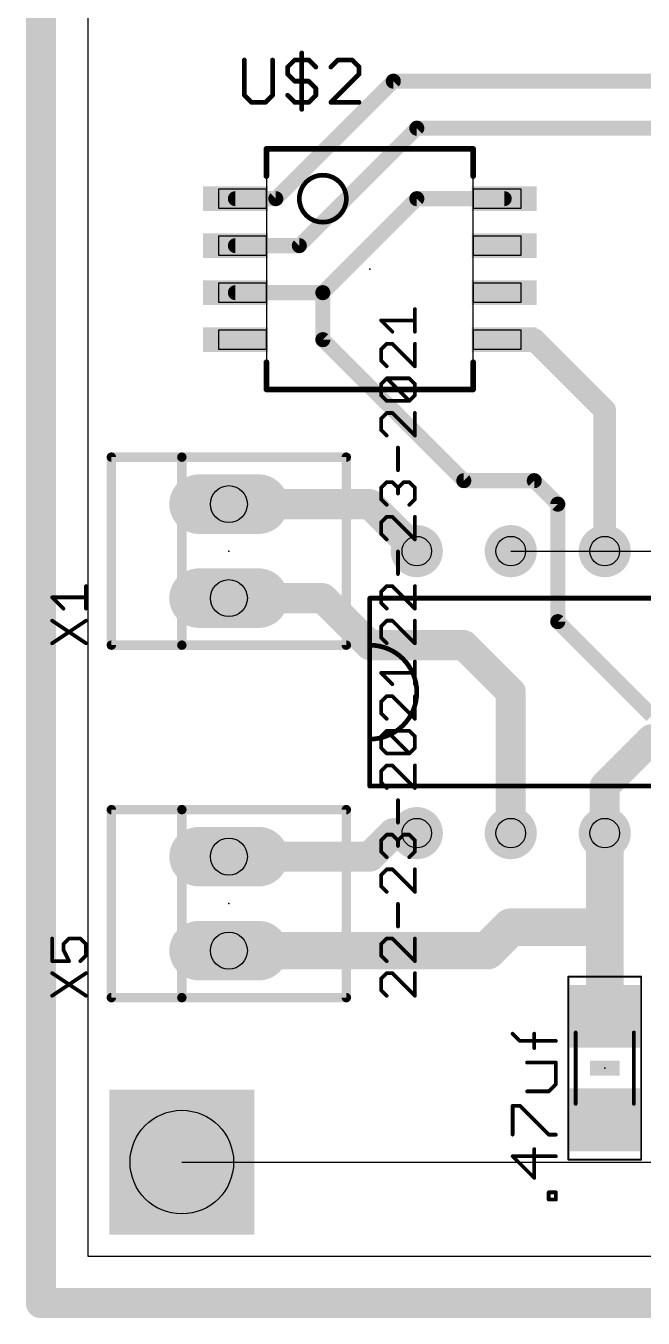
# Model space of a CAD drawing. Extents: x -0.07 to 1.67, y -0.07 to 2.57.
# Drawn here: x -0.066 to 0.591, y -0.066 to 1.309 of the extents above; entities that cross this region are included whole.
import ezdxf

# ---------------------------------------------------------------- set-up
doc = ezdxf.new("R2010")
doc.units = 0
for name, color, linetype in [('1', 22, 'CONTINUOUS'), ('17', 82, 'CONTINUOUS'), ('18', 82, 'CONTINUOUS'), ('19', 53, 'CONTINUOUS'), ('20', 7, 'CONTINUOUS'), ('21', 253, 'CONTINUOUS'), ('23', 7, 'CONTINUOUS'), ('25', 253, 'CONTINUOUS'), ('27', 253, 'CONTINUOUS'), ('29', 253, 'CONTINUOUS'), ('30', 253, 'CONTINUOUS'), ('31', 253, 'CONTINUOUS'), ('35', 253, 'CONTINUOUS'), ('39', 22, 'CONTINUOUS'), ('44', 253, 'CONTINUOUS'), ('51', 253, 'CONTINUOUS')]:
    doc.layers.add(name, color=color, linetype=linetype)

# ---------------------------------------------------------------- blocks, each defined once
blk = doc.blocks.new('RECT')
blk.add_solid([(-0.5, -0.5), (0.5, -0.5), (-0.5, 0.5), (0.5, 0.5)])
blk = doc.blocks.new('ROUNDP')
at = {"const_width": 0.5}
blk.add_lwpolyline([(0, -0.25, 1), (0, 0.25, 1), (0, -0.25)], format="xyb", dxfattribs=at)
blk = doc.blocks.new('LONGP100')
at = {"const_width": 1}
blk.add_lwpolyline([(-0.5, 0), (0.5, 0)], dxfattribs=at)
at = {"const_width": 0.5}
for points in [[(-0.5, 0.25, 1), (-0.5, -0.25)], [(0.5, -0.25, 1), (0.5, 0.25)]]:
    blk.add_lwpolyline(points, format="xyb", dxfattribs=at)
blk = doc.blocks.new('SQUAREV')
blk.add_solid([(-0.5, -0.5), (0.5, -0.5), (-0.5, 0.5), (0.5, 0.5)])

msp = doc.modelspace()

# ---------------------------------------------------------------- linework, layer by layer
at = {"layer": '1'}
for points, const_width in [([(-0.05, -0.05), (-0.05, 2.55)], 0.032), ([(0.325, 1.25), (0.2, 1.125)], 0.016), ([(1.125, 1.25), (0.325, 1.25)], 0.016), ([(0.225, 1.075), (0.35, 1.2)], 0.016), ([(0.35, 1.2), (0.611, 1.2)], 0.016), ([(0.2, 1.125), (0.157, 1.125)], 0.016), ([(0.25, 1.025), (0.35, 1.125)], 0.016), ([(0.35, 1.125), (0.443, 1.125)], 0.016), ([(0.157, 1.075), (0.225, 1.075)], 0.016), ([(0.157, 1.025), (0.25, 1.025)], 0.016), ([(0.25, 0.975), (0.25, 1.025)], 0.016), ([(0.4, 0.825), (0.25, 0.975)], 0.016), ([(0.443, 0.975), (0.475, 0.975)], 0.024), ([(0.475, 0.975), (0.55, 0.9)], 0.024), ([(0.55, 0.9), (0.55, 0.75)], 0.024), ([(0.475, 0.825), (0.4, 0.825)], 0.016), ([(0.5, 0.8), (0.475, 0.825)], 0.016), ([(0.15, 0.8), (0.3, 0.8)], 0.032), ([(0.3, 0.8), (0.35, 0.75)], 0.032), ([(0.5, 0.675), (0.5, 0.8)], 0.016), ([(0.25, 0.7), (0.15, 0.7)], 0.032), ([(0.3, 0.65), (0.25, 0.7)], 0.032), ([(0.6, 0.575), (0.5, 0.675)], 0.016), ([(0.4, 0.65), (0.3, 0.65)], 0.032), ([(0.45, 0.6), (0.4, 0.65)], 0.032), ([(0.45, 0.45), (0.45, 0.6)], 0.032), ([(0.55, 0.5), (0.6, 0.55)], 0.032), ([(0.6, 0.55), (0.85, 0.55)], 0.032), ([(0.55, 0.45), (0.55, 0.5)], 0.032), ([(0.55, 0.255118), (0.55, 0.45)], 0.04), ([(0.3, 0.425), (0.325, 0.45)], 0.032), ([(0.15, 0.425), (0.3, 0.425)], 0.032), ([(0.425, 0.325), (0.45, 0.35)], 0.04), ([(0.45, 0.35), (0.544882, 0.35)], 0.04), ([(0.55, 0.344882), (0.544882, 0.35)], 0.04), ([(0.55, 0.255118), (0.55, 0.344882)], 0.04), ([(0.15, 0.325), (0.425, 0.325)], 0.04), ([(1.65, -0.05), (-0.05, -0.05)], 0.032)]:
    msp.add_lwpolyline(points, dxfattribs=dict(at, const_width=const_width))
for points, const_width in [([(0.325, 1.254, 1), (0.325, 1.246)], 0.008), ([(0.327828, 1.247172, 1), (0.322172, 1.252828)], 0.008), ([(0.35, 1.204, 1), (0.35, 1.196)], 0.008), ([(0.352828, 1.197172, 1), (0.347172, 1.202828)], 0.008), ([(0.157, 1.129, 1), (0.157, 1.121)], 0.008), ([(0.197172, 1.127828, 1), (0.202828, 1.122172)], 0.008), ([(0.2, 1.121, 1), (0.2, 1.129)], 0.008), ([(0.35, 1.129, 1), (0.35, 1.121)], 0.008), ([(0.352828, 1.122172, 1), (0.347172, 1.127828)], 0.008), ([(0.443, 1.121, 1), (0.443, 1.129)], 0.008), ([(0.157, 1.079, 1), (0.157, 1.071)], 0.008), ([(0.222172, 1.077828, 1), (0.227828, 1.072172)], 0.008), ([(0.225, 1.071, 1), (0.225, 1.079)], 0.008), ([(0.157, 1.029, 1), (0.157, 1.021)], 0.008), ([(0.254, 1.025, 1), (0.246, 1.025)], 0.008), ([(0.247172, 1.027828, 1), (0.252828, 1.022172)], 0.008), ([(0.25, 1.021, 1), (0.25, 1.029)], 0.008), ([(0.246, 0.975, 1), (0.254, 0.975)], 0.008), ([(0.252828, 0.977828, 1), (0.247172, 0.972172)], 0.008), ([(0.443, 0.981, 1), (0.443, 0.969)], 0.012), ([(0.479243, 0.979243, 1), (0.470757, 0.970757)], 0.012), ([(0.475, 0.969, 1), (0.475, 0.981)], 0.012), ([(0.556, 0.9, 1), (0.544, 0.9)], 0.012), ([(0.545757, 0.895757, 1), (0.554243, 0.904243)], 0.012), ([(0.4, 0.829, 1), (0.4, 0.821)], 0.008), ([(0.397172, 0.822172, 1), (0.402828, 0.827828)], 0.008), ([(0.477828, 0.827828, 1), (0.472172, 0.822172)], 0.008), ([(0.475, 0.821, 1), (0.475, 0.829)], 0.008), ([(0.15, 0.808, 1), (0.15, 0.792)], 0.016), ([(0.305657, 0.805657, 1), (0.294343, 0.794343)], 0.016), ([(0.3, 0.792, 1), (0.3, 0.808)], 0.016), ([(0.504, 0.8, 1), (0.496, 0.8)], 0.008), ([(0.497172, 0.797172, 1), (0.502828, 0.802828)], 0.008), ([(0.344343, 0.744343, 1), (0.355657, 0.755657)], 0.016), ([(0.544, 0.75, 1), (0.556, 0.75)], 0.012), ([(0.15, 0.708, 1), (0.15, 0.692)], 0.016), ([(0.255657, 0.705657, 1), (0.244343, 0.694343)], 0.016), ([(0.25, 0.692, 1), (0.25, 0.708)], 0.016), ([(0.496, 0.675, 1), (0.504, 0.675)], 0.008), ([(0.502828, 0.677828, 1), (0.497172, 0.672172)], 0.008), ([(0.3, 0.658, 1), (0.3, 0.642)], 0.016), ([(0.294343, 0.644343, 1), (0.305657, 0.655657)], 0.016), ([(0.405657, 0.655657, 1), (0.394343, 0.644343)], 0.016), ([(0.4, 0.642, 1), (0.4, 0.658)], 0.016), ([(0.458, 0.6, 1), (0.442, 0.6)], 0.016), ([(0.444343, 0.594343, 1), (0.455657, 0.605657)], 0.016), ([(0.6, 0.558, 1), (0.6, 0.542)], 0.016), ([(0.605657, 0.544343, 1), (0.594343, 0.555657)], 0.016), ([(0.558, 0.5, 1), (0.542, 0.5)], 0.016), ([(0.544343, 0.505657, 1), (0.555657, 0.494343)], 0.016), ([(0.56, 0.45, 1), (0.54, 0.45)], 0.02), ([(0.330657, 0.444343, 1), (0.319343, 0.455657)], 0.016), ([(0.442, 0.45, 1), (0.458, 0.45)], 0.016), ([(0.542, 0.45, 1), (0.558, 0.45)], 0.016), ([(0.15, 0.433, 1), (0.15, 0.417)], 0.016), ([(0.3, 0.417, 1), (0.3, 0.433)], 0.016), ([(0.294343, 0.430657, 1), (0.305657, 0.419343)], 0.016), ([(0.45, 0.36, 1), (0.45, 0.34)], 0.02), ([(0.457071, 0.342929, 1), (0.442929, 0.357071)], 0.02), ([(0.551953, 0.357071, 1), (0.537811, 0.342929)], 0.02), ([(0.56, 0.344882, 1), (0.54, 0.344882)], 0.02), ([(0.542929, 0.337811, 1), (0.557071, 0.351953)], 0.02), ([(0.544882, 0.34, 1), (0.544882, 0.36)], 0.02), ([(0.15, 0.335, 1), (0.15, 0.315)], 0.02), ([(0.425, 0.315, 1), (0.425, 0.335)], 0.02), ([(0.417929, 0.332071, 1), (0.432071, 0.317929)], 0.02), ([(0.54, 0.255118, 1), (0.56, 0.255118)], 0.02), ([(0.54, 0.255118, 1), (0.56, 0.255118)], 0.02), ([(-0.05, -0.042, 1), (-0.05, -0.058)], 0.016), ([(-0.058, -0.05, 1), (-0.042, -0.05)], 0.016)]:
    msp.add_lwpolyline(points, format="xyb", dxfattribs=dict(at, const_width=const_width))
at = {"layer": '19'}
for p, q in [((0.45, 0.75), (0.65, 0.75)), ((0.1, 0.1), (1.5, 0.1))]:
    msp.add_line(p, q, dxfattribs=at)
at = {"layer": '20'}
for p, q in [((0, 2.5), (0, 0)), ((0, 0), (1.6, 0))]:
    msp.add_line(p, q, dxfattribs=at)
at = {"layer": '21'}
for points, const_width in [([(0.288, 1.178), (0.19, 1.178)], 0.006), ([(0.19, 1.178), (0.19, 1.149)], 0.006), ([(0.312, 1.178), (0.288, 1.178)], 0.006), ([(0.41, 1.178), (0.312, 1.178)], 0.006), ([(0.41, 1.149), (0.41, 1.178)], 0.006), ([(0.19, 0.951), (0.19, 0.922)], 0.006), ([(0.41, 0.922), (0.41, 0.951)], 0.006), ([(0.19, 0.922), (0.41, 0.922)], 0.006), ([(0.025, 0.65), (0.025, 0.85)], 0.01), ([(0.025, 0.85), (0.1, 0.85)], 0.01), ([(0.1, 0.85), (0.275, 0.85)], 0.01), ([(0.1, 0.65), (0.1, 0.85)], 0.01), ([(0.275, 0.85), (0.275, 0.65)], 0.01), ([(1.3, 0.7), (0.3, 0.7)], 0.005), ([(0.3, 0.7), (0.3, 0.65)], 0.005), ([(0.1, 0.65), (0.025, 0.65)], 0.01), ([(0.275, 0.65), (0.1, 0.65)], 0.01), ([(0.3, 0.65), (0.3, 0.55)], 0.005), ([(0.3, 0.55), (0.3, 0.5)], 0.005), ([(0.3, 0.5), (1.3, 0.5)], 0.005), ([(0.025, 0.275), (0.025, 0.475)], 0.01), ([(0.025, 0.475), (0.1, 0.475)], 0.01), ([(0.1, 0.475), (0.275, 0.475)], 0.01), ([(0.1, 0.275), (0.1, 0.475)], 0.01), ([(0.275, 0.475), (0.275, 0.275)], 0.01), ([(0.1, 0.275), (0.025, 0.275)], 0.01), ([(0.275, 0.275), (0.1, 0.275)], 0.01)]:
    msp.add_lwpolyline(points, dxfattribs=dict(at, const_width=const_width))
for points, const_width in [([(0.19, 1.1795, 1), (0.19, 1.1765)], 0.003), ([(0.1915, 1.178, 1), (0.1885, 1.178)], 0.003), ([(0.288, 1.1795, 1), (0.288, 1.1765)], 0.003), ([(0.288, 1.1765, 1), (0.288, 1.1795)], 0.003), ([(0.312, 1.1795, 1), (0.312, 1.1765)], 0.003), ([(0.312, 1.1765, 1), (0.312, 1.1795)], 0.003), ([(0.4115, 1.178, 1), (0.4085, 1.178)], 0.003), ([(0.41, 1.1765, 1), (0.41, 1.1795)], 0.003), ([(0.1885, 1.149, 1), (0.1915, 1.149)], 0.003), ([(0.25, 1.1, 1), (0.25, 1.15, 1), (0.25, 1.1)], 0.005), ([(0.4085, 1.149, 1), (0.4115, 1.149)], 0.003), ([(0.1915, 0.951, 1), (0.1885, 0.951)], 0.003), ([(0.4115, 0.951, 1), (0.4085, 0.951)], 0.003), ([(0.19, 0.9235, 1), (0.19, 0.9205)], 0.003), ([(0.1885, 0.922, 1), (0.1915, 0.922)], 0.003), ([(0.4085, 0.922, 1), (0.4115, 0.922)], 0.003), ([(0.41, 0.9205, 1), (0.41, 0.9235)], 0.003), ([(0.0275, 0.85, 1), (0.0225, 0.85)], 0.005), ([(0.025, 0.8525, 1), (0.025, 0.8475)], 0.005), ([(0.1, 0.8525, 1), (0.1, 0.8475)], 0.005), ([(0.1025, 0.85, 1), (0.0975, 0.85)], 0.005), ([(0.1, 0.8475, 1), (0.1, 0.8525)], 0.005), ([(0.2775, 0.85, 1), (0.2725, 0.85)], 0.005), ([(0.275, 0.8475, 1), (0.275, 0.8525)], 0.005), ([(0.3, 0.70125, 1), (0.3, 0.69875)], 0.0025), ([(0.30125, 0.7, 1), (0.29875, 0.7)], 0.0025), ([(0.025, 0.6525, 1), (0.025, 0.6475)], 0.005), ([(0.0225, 0.65, 1), (0.0275, 0.65)], 0.005), ([(0.1, 0.6525, 1), (0.1, 0.6475)], 0.005), ([(0.0975, 0.65, 1), (0.1025, 0.65)], 0.005), ([(0.1, 0.6475, 1), (0.1, 0.6525)], 0.005), ([(0.2725, 0.65, 1), (0.2775, 0.65)], 0.005), ([(0.275, 0.6475, 1), (0.275, 0.6525)], 0.005), ([(0.30125, 0.65, 1), (0.29875, 0.65)], 0.0025), ([(0.3, 0.55, 1), (0.3, 0.65)], 0.005), ([(0.3, 0.65125, 1), (0.3, 0.64875)], 0.0025), ([(0.29875, 0.65, 1), (0.30125, 0.65)], 0.0025), ([(0.30125, 0.55, 1), (0.29875, 0.55)], 0.0025), ([(0.3, 0.55125, 1), (0.3, 0.54875)], 0.0025), ([(0.29875, 0.55, 1), (0.30125, 0.55)], 0.0025), ([(0.3, 0.50125, 1), (0.3, 0.49875)], 0.0025), ([(0.29875, 0.5, 1), (0.30125, 0.5)], 0.0025), ([(0.0275, 0.475, 1), (0.0225, 0.475)], 0.005), ([(0.025, 0.4775, 1), (0.025, 0.4725)], 0.005), ([(0.1, 0.4775, 1), (0.1, 0.4725)], 0.005), ([(0.1025, 0.475, 1), (0.0975, 0.475)], 0.005), ([(0.1, 0.4725, 1), (0.1, 0.4775)], 0.005), ([(0.2775, 0.475, 1), (0.2725, 0.475)], 0.005), ([(0.275, 0.4725, 1), (0.275, 0.4775)], 0.005), ([(0.025, 0.2775, 1), (0.025, 0.2725)], 0.005), ([(0.0225, 0.275, 1), (0.0275, 0.275)], 0.005), ([(0.1, 0.2775, 1), (0.1, 0.2725)], 0.005), ([(0.0975, 0.275, 1), (0.1025, 0.275)], 0.005), ([(0.1, 0.2725, 1), (0.1, 0.2775)], 0.005), ([(0.2725, 0.275, 1), (0.2775, 0.275)], 0.005), ([(0.275, 0.2725, 1), (0.275, 0.2775)], 0.005)]:
    msp.add_lwpolyline(points, format="xyb", dxfattribs=dict(at, const_width=const_width))
at = {"layer": '23'}
for p in [(0.3, 1.05), (0.15, 0.75), (0.15, 0.375), (0.55, 0.2)]:
    msp.add_point(p, dxfattribs=at)
at = {"layer": '25'}
for points, const_width in [([(0.227552, 1.280045), (0.227552, 1.219994)], 0.005), ([(0.1665, 1.272538), (0.1665, 1.235006)], 0.005), ([(0.196526, 1.235006), (0.196526, 1.272538)], 0.005), ([(0.212539, 1.265032), (0.220046, 1.272538)], 0.005), ([(0.212539, 1.257526), (0.212539, 1.265032)], 0.005), ([(0.220046, 1.272538), (0.235058, 1.272538)], 0.005), ([(0.235058, 1.272538), (0.242565, 1.265032)], 0.005), ([(0.266085, 1.272538), (0.258578, 1.265032)], 0.005), ([(0.281098, 1.272538), (0.266085, 1.272538)], 0.005), ([(0.288604, 1.265032), (0.281098, 1.272538)], 0.005), ([(0.288604, 1.257526), (0.288604, 1.265032)], 0.005), ([(0.220046, 1.250019), (0.212539, 1.257526)], 0.005), ([(0.235058, 1.250019), (0.220046, 1.250019)], 0.005), ([(0.242565, 1.242513), (0.235058, 1.250019)], 0.005), ([(0.258578, 1.2275), (0.288604, 1.257526)], 0.005), ([(0.1665, 1.235006), (0.174006, 1.2275)], 0.005), ([(0.189019, 1.2275), (0.196526, 1.235006)], 0.005), ([(0.212539, 1.235006), (0.220046, 1.2275)], 0.005), ([(0.235058, 1.2275), (0.242565, 1.235006)], 0.005), ([(0.242565, 1.235006), (0.242565, 1.242513)], 0.005), ([(0.174006, 1.2275), (0.189019, 1.2275)], 0.005), ([(0.220046, 1.2275), (0.235058, 1.2275)], 0.005), ([(0.288604, 1.2275), (0.258578, 1.2275)], 0.005), ([(-0.02602, 0.688831), (-0.038031, 0.700842)], 0.004), ([(-0.038031, 0.700842), (-0.002, 0.700842)], 0.004), ([(-0.002, 0.688831), (-0.002, 0.712852)], 0.004), ([(-0.038031, 0.652), (-0.002, 0.67602)], 0.004), ([(-0.038031, 0.67602), (-0.002, 0.652)], 0.004), ([(-0.038031, 0.337852), (-0.038031, 0.313831)], 0.004), ([(-0.02602, 0.331847), (-0.020015, 0.337852)], 0.004), ([(-0.02602, 0.325842), (-0.02602, 0.331847)], 0.004), ([(-0.020015, 0.337852), (-0.008005, 0.337852)], 0.004), ([(-0.008005, 0.337852), (-0.002, 0.331847)], 0.004), ([(-0.002, 0.331847), (-0.002, 0.319836)], 0.004), ([(-0.020015, 0.313831), (-0.02602, 0.325842)], 0.004), ([(-0.002, 0.319836), (-0.008005, 0.313831)], 0.004), ([(-0.038031, 0.313831), (-0.020015, 0.313831)], 0.004), ([(-0.038031, 0.277), (-0.002, 0.30102)], 0.004), ([(-0.038031, 0.30102), (-0.002, 0.277)], 0.004)]:
    msp.add_lwpolyline(points, dxfattribs=dict(at, const_width=const_width))
for points, const_width in [([(0.228802, 1.280045, 1), (0.226302, 1.280045)], 0.0025), ([(0.16775, 1.272538, 1), (0.16525, 1.272538)], 0.0025), ([(0.197776, 1.272538, 1), (0.195276, 1.272538)], 0.0025), ([(0.213789, 1.265032, 1), (0.211289, 1.265032)], 0.0025), ([(0.211655, 1.265916, 1), (0.213423, 1.264148)], 0.0025), ([(0.220046, 1.273788, 1), (0.220046, 1.271288)], 0.0025), ([(0.22093, 1.271655, 1), (0.219162, 1.273422)], 0.0025), ([(0.235942, 1.273422, 1), (0.234175, 1.271655)], 0.0025), ([(0.235058, 1.271288, 1), (0.235058, 1.273788)], 0.0025), ([(0.241681, 1.264148, 1), (0.243449, 1.265916)], 0.0025), ([(0.257695, 1.265916, 1), (0.259462, 1.264148)], 0.0025), ([(0.266085, 1.273788, 1), (0.266085, 1.271288)], 0.0025), ([(0.266969, 1.271655, 1), (0.265201, 1.273422)], 0.0025), ([(0.281982, 1.273422, 1), (0.280214, 1.271655)], 0.0025), ([(0.281098, 1.271288, 1), (0.281098, 1.273788)], 0.0025), ([(0.289854, 1.265032, 1), (0.287354, 1.265032)], 0.0025), ([(0.28772, 1.264148, 1), (0.289488, 1.265916)], 0.0025), ([(0.213423, 1.258409, 1), (0.211655, 1.256642)], 0.0025), ([(0.211289, 1.257526, 1), (0.213789, 1.257526)], 0.0025), ([(0.220046, 1.251269, 1), (0.220046, 1.248769)], 0.0025), ([(0.219162, 1.249135, 1), (0.22093, 1.250903)], 0.0025), ([(0.235942, 1.250903, 1), (0.234175, 1.249135)], 0.0025), ([(0.235058, 1.248769, 1), (0.235058, 1.251269)], 0.0025), ([(0.287354, 1.257526, 1), (0.289854, 1.257526)], 0.0025), ([(0.289488, 1.256642, 1), (0.28772, 1.258409)], 0.0025), ([(0.167384, 1.23589, 1), (0.165616, 1.234123)], 0.0025), ([(0.197409, 1.234123, 1), (0.195642, 1.23589)], 0.0025), ([(0.213423, 1.23589, 1), (0.211655, 1.234123)], 0.0025), ([(0.243815, 1.242513, 1), (0.241315, 1.242513)], 0.0025), ([(0.241681, 1.241629, 1), (0.243449, 1.243397)], 0.0025), ([(0.243449, 1.234123, 1), (0.241681, 1.23589)], 0.0025), ([(0.16525, 1.235006, 1), (0.16775, 1.235006)], 0.0025), ([(0.174006, 1.22875, 1), (0.174006, 1.22625)], 0.0025), ([(0.173123, 1.226616, 1), (0.17489, 1.228384)], 0.0025), ([(0.188135, 1.228384, 1), (0.189903, 1.226616)], 0.0025), ([(0.189019, 1.22625, 1), (0.189019, 1.22875)], 0.0025), ([(0.195276, 1.235006, 1), (0.197776, 1.235006)], 0.0025), ([(0.220046, 1.22875, 1), (0.220046, 1.22625)], 0.0025), ([(0.219162, 1.226616, 1), (0.22093, 1.228384)], 0.0025), ([(0.234175, 1.228384, 1), (0.235942, 1.226616)], 0.0025), ([(0.235058, 1.22625, 1), (0.235058, 1.22875)], 0.0025), ([(0.241315, 1.235006, 1), (0.243815, 1.235006)], 0.0025), ([(0.258578, 1.22875, 1), (0.258578, 1.22625)], 0.0025), ([(0.257695, 1.228384, 1), (0.259462, 1.226616)], 0.0025), ([(0.288604, 1.22625, 1), (0.288604, 1.22875)], 0.0025), ([(0.226302, 1.219994, 1), (0.228802, 1.219994)], 0.0025), ([(-0.037324, 0.701549, 1), (-0.038738, 0.700135)], 0.002), ([(-0.038031, 0.701842, 1), (-0.038031, 0.699842)], 0.002), ([(-0.001, 0.712852, 1), (-0.003, 0.712852)], 0.002), ([(-0.002, 0.699842, 1), (-0.002, 0.701842)], 0.002), ([(-0.026728, 0.688124, 1), (-0.025313, 0.689539)], 0.002), ([(-0.003, 0.688831, 1), (-0.001, 0.688831)], 0.002), ([(-0.037476, 0.676852, 1), (-0.038585, 0.675188)], 0.002), ([(-0.001445, 0.675188, 1), (-0.002555, 0.676852)], 0.002), ([(-0.038585, 0.652832, 1), (-0.037476, 0.651168)], 0.002), ([(-0.002555, 0.651168, 1), (-0.001445, 0.652832)], 0.002), ([(-0.037031, 0.337852, 1), (-0.039031, 0.337852)], 0.002), ([(-0.026728, 0.332554, 1), (-0.025313, 0.33114)], 0.002), ([(-0.02502, 0.331847, 1), (-0.02702, 0.331847)], 0.002), ([(-0.020015, 0.338852, 1), (-0.020015, 0.336852)], 0.002), ([(-0.019308, 0.337145, 1), (-0.020722, 0.338559)], 0.002), ([(-0.007298, 0.338559, 1), (-0.008712, 0.337145)], 0.002), ([(-0.008005, 0.336852, 1), (-0.008005, 0.338852)], 0.002), ([(-0.001, 0.331847, 1), (-0.003, 0.331847)], 0.002), ([(-0.002707, 0.33114, 1), (-0.001293, 0.332554)], 0.002), ([(-0.025126, 0.326289, 1), (-0.026915, 0.325394)], 0.002), ([(-0.02702, 0.325842, 1), (-0.02502, 0.325842)], 0.002), ([(-0.003, 0.319836, 1), (-0.001, 0.319836)], 0.002), ([(-0.001293, 0.319129, 1), (-0.002707, 0.320544)], 0.002), ([(-0.038031, 0.314831, 1), (-0.038031, 0.312831)], 0.002), ([(-0.039031, 0.313831, 1), (-0.037031, 0.313831)], 0.002), ([(-0.037476, 0.301852, 1), (-0.038585, 0.300188)], 0.002), ([(-0.02091, 0.313384, 1), (-0.019121, 0.314279)], 0.002), ([(-0.020015, 0.312831, 1), (-0.020015, 0.314831)], 0.002), ([(-0.008712, 0.314539, 1), (-0.007298, 0.313124)], 0.002), ([(-0.001445, 0.300188, 1), (-0.002555, 0.301852)], 0.002), ([(-0.038585, 0.277832, 1), (-0.037476, 0.276168)], 0.002), ([(-0.002555, 0.276168, 1), (-0.001445, 0.277832)], 0.002)]:
    msp.add_lwpolyline(points, format="xyb", dxfattribs=dict(at, const_width=const_width))
at = {"layer": '27', "const_width": 0.004}
for points in [[(0.348, 0.983483), (0.348, 1.007503)], [(0.32398, 0.983483), (0.311969, 0.995493)], [(0.311969, 0.995493), (0.348, 0.995493)], [(0.317974, 0.970672), (0.311969, 0.964667)], [(0.311969, 0.964667), (0.311969, 0.952657)], [(0.32398, 0.970672), (0.317974, 0.970672)], [(0.348, 0.946652), (0.32398, 0.970672)], [(0.348, 0.970672), (0.348, 0.946652)], [(0.311969, 0.952657), (0.317974, 0.946652)], [(0.311969, 0.927836), (0.317974, 0.933841)], [(0.317974, 0.933841), (0.341995, 0.933841)], [(0.341995, 0.90982), (0.317974, 0.933841)], [(0.341995, 0.933841), (0.348, 0.927836)], [(0.311969, 0.915825), (0.311969, 0.927836)], [(0.348, 0.927836), (0.348, 0.915825)], [(0.317974, 0.90982), (0.311969, 0.915825)], [(0.341995, 0.90982), (0.317974, 0.90982)], [(0.348, 0.915825), (0.341995, 0.90982)], [(0.317974, 0.897009), (0.311969, 0.891004)], [(0.32398, 0.897009), (0.317974, 0.897009)], [(0.348, 0.872989), (0.32398, 0.897009)], [(0.348, 0.897009), (0.348, 0.872989)], [(0.311969, 0.891004), (0.311969, 0.878994)], [(0.311969, 0.878994), (0.317974, 0.872989)], [(0.329985, 0.836157), (0.329985, 0.860178)], [(0.311969, 0.817341), (0.317974, 0.823346)], [(0.317974, 0.823346), (0.32398, 0.823346)], [(0.32398, 0.823346), (0.329985, 0.817341)], [(0.329985, 0.817341), (0.33599, 0.823346)], [(0.33599, 0.823346), (0.341995, 0.823346)], [(0.341995, 0.823346), (0.348, 0.817341)], [(0.311969, 0.805331), (0.311969, 0.817341)], [(0.329985, 0.817341), (0.329985, 0.811336)], [(0.348, 0.817341), (0.348, 0.805331)], [(0.317974, 0.799326), (0.311969, 0.805331)], [(0.348, 0.805331), (0.341995, 0.799326)], [(0.317974, 0.786515), (0.311969, 0.78051)], [(0.32398, 0.786515), (0.317974, 0.786515)], [(0.348, 0.762494), (0.32398, 0.786515)], [(0.348, 0.786515), (0.348, 0.762494)], [(0.311969, 0.78051), (0.311969, 0.768499)], [(0.311969, 0.768499), (0.317974, 0.762494)], [(0.329985, 0.725663), (0.329985, 0.749683)], [(0.317974, 0.712852), (0.311969, 0.706847)], [(0.311969, 0.706847), (0.311969, 0.694836)], [(0.32398, 0.712852), (0.317974, 0.712852)], [(0.348, 0.688831), (0.32398, 0.712852)], [(0.348, 0.712852), (0.348, 0.688831)], [(0.311969, 0.694836), (0.317974, 0.688831)], [(0.317974, 0.67602), (0.311969, 0.670015)], [(0.32398, 0.67602), (0.317974, 0.67602)], [(0.348, 0.652), (0.32398, 0.67602)], [(0.348, 0.67602), (0.348, 0.652)], [(0.311969, 0.670015), (0.311969, 0.658005)], [(0.311969, 0.658005), (0.317974, 0.652)], [(0.348, 0.608483), (0.348, 0.632503)], [(0.32398, 0.608483), (0.311969, 0.620493)], [(0.311969, 0.620493), (0.348, 0.620493)], [(0.317974, 0.595672), (0.311969, 0.589667)], [(0.311969, 0.589667), (0.311969, 0.577657)], [(0.32398, 0.595672), (0.317974, 0.595672)], [(0.348, 0.571652), (0.32398, 0.595672)], [(0.348, 0.595672), (0.348, 0.571652)], [(0.311969, 0.577657), (0.317974, 0.571652)], [(0.311969, 0.552836), (0.317974, 0.558841)], [(0.311969, 0.540825), (0.311969, 0.552836)], [(0.317974, 0.558841), (0.341995, 0.558841)], [(0.341995, 0.53482), (0.317974, 0.558841)], [(0.341995, 0.558841), (0.348, 0.552836)], [(0.348, 0.552836), (0.348, 0.540825)], [(0.317974, 0.53482), (0.311969, 0.540825)], [(0.341995, 0.53482), (0.317974, 0.53482)], [(0.348, 0.540825), (0.341995, 0.53482)], [(0.317974, 0.522009), (0.311969, 0.516004)], [(0.32398, 0.522009), (0.317974, 0.522009)], [(0.348, 0.497989), (0.32398, 0.522009)], [(0.348, 0.522009), (0.348, 0.497989)], [(0.311969, 0.516004), (0.311969, 0.503994)], [(0.311969, 0.503994), (0.317974, 0.497989)], [(0.329985, 0.461157), (0.329985, 0.485178)], [(0.311969, 0.442341), (0.317974, 0.448346)], [(0.311969, 0.430331), (0.311969, 0.442341)], [(0.317974, 0.448346), (0.32398, 0.448346)], [(0.32398, 0.448346), (0.329985, 0.442341)], [(0.329985, 0.442341), (0.33599, 0.448346)], [(0.329985, 0.442341), (0.329985, 0.436336)], [(0.33599, 0.448346), (0.341995, 0.448346)], [(0.341995, 0.448346), (0.348, 0.442341)], [(0.348, 0.442341), (0.348, 0.430331)], [(0.317974, 0.424326), (0.311969, 0.430331)], [(0.348, 0.430331), (0.341995, 0.424326)], [(0.317974, 0.411515), (0.311969, 0.40551)], [(0.32398, 0.411515), (0.317974, 0.411515)], [(0.348, 0.387494), (0.32398, 0.411515)], [(0.348, 0.411515), (0.348, 0.387494)], [(0.311969, 0.40551), (0.311969, 0.393499)], [(0.311969, 0.393499), (0.317974, 0.387494)], [(0.329985, 0.350663), (0.329985, 0.374683)], [(0.317974, 0.337852), (0.311969, 0.331847)], [(0.311969, 0.331847), (0.311969, 0.319836)], [(0.32398, 0.337852), (0.317974, 0.337852)], [(0.348, 0.313831), (0.32398, 0.337852)], [(0.348, 0.337852), (0.348, 0.313831)], [(0.311969, 0.319836), (0.317974, 0.313831)], [(0.317974, 0.30102), (0.311969, 0.295015)], [(0.32398, 0.30102), (0.317974, 0.30102)], [(0.348, 0.277), (0.32398, 0.30102)], [(0.348, 0.30102), (0.348, 0.277)], [(0.311969, 0.295015), (0.311969, 0.283005)], [(0.311969, 0.283005), (0.317974, 0.277)], [(0.459634, 0.22898), (0.451961, 0.236653)], [(0.47498, 0.221307), (0.47498, 0.236653)], [(0.498, 0.22898), (0.459634, 0.22898)], [(0.498, 0.20596), (0.467307, 0.20596)], [(0.498, 0.182941), (0.498, 0.20596)], [(0.490327, 0.175267), (0.498, 0.182941)], [(0.467307, 0.175267), (0.490327, 0.175267)], [(0.451961, 0.129228), (0.451961, 0.159921)], [(0.451961, 0.159921), (0.459634, 0.159921)], [(0.459634, 0.159921), (0.490327, 0.129228)], [(0.490327, 0.129228), (0.498, 0.129228)], [(0.47498, 0.083189), (0.47498, 0.113882)], [(0.498, 0.106209), (0.451961, 0.106209)], [(0.451961, 0.106209), (0.47498, 0.083189)], [(0.490327, 0.060169), (0.490327, 0.067843)], [(0.490327, 0.067843), (0.498, 0.067843)], [(0.498, 0.067843), (0.498, 0.060169)], [(0.498, 0.060169), (0.490327, 0.060169)]]:
    msp.add_lwpolyline(points, dxfattribs=at)
at = {"layer": '27', "const_width": 0.002}
for points in [[(0.349, 1.007503, 1), (0.347, 1.007503)], [(0.312676, 0.9962, 1), (0.311262, 0.994786)], [(0.311969, 0.996493, 1), (0.311969, 0.994493)], [(0.348, 0.994493, 1), (0.348, 0.996493)], [(0.323272, 0.982776, 1), (0.324687, 0.98419)], [(0.347, 0.983483, 1), (0.349, 0.983483)], [(0.312969, 0.964667, 1), (0.310969, 0.964667)], [(0.311262, 0.965374, 1), (0.312676, 0.96396)], [(0.317974, 0.971672, 1), (0.317974, 0.969672)], [(0.318682, 0.969965, 1), (0.317267, 0.971379)], [(0.324687, 0.971379, 1), (0.323272, 0.969965)], [(0.32398, 0.969672, 1), (0.32398, 0.971672)], [(0.349, 0.970672, 1), (0.347, 0.970672)], [(0.312676, 0.953364, 1), (0.311262, 0.95195)], [(0.310969, 0.952657, 1), (0.312969, 0.952657)], [(0.317974, 0.934841, 1), (0.317974, 0.932841)], [(0.318682, 0.934548, 1), (0.317267, 0.933133)], [(0.317267, 0.945944, 1), (0.318682, 0.947359)], [(0.318682, 0.933133, 1), (0.317267, 0.934548)], [(0.342702, 0.934548, 1), (0.341288, 0.933133)], [(0.341995, 0.932841, 1), (0.341995, 0.934841)], [(0.347, 0.946652, 1), (0.349, 0.946652)], [(0.347293, 0.945944, 1), (0.348707, 0.947359)], [(0.312969, 0.927836, 1), (0.310969, 0.927836)], [(0.311262, 0.928543, 1), (0.312676, 0.927128)], [(0.349, 0.927836, 1), (0.347, 0.927836)], [(0.347293, 0.927128, 1), (0.348707, 0.928543)], [(0.312676, 0.916532, 1), (0.311262, 0.915118)], [(0.310969, 0.915825, 1), (0.312969, 0.915825)], [(0.317974, 0.91082, 1), (0.317974, 0.90882)], [(0.317267, 0.909113, 1), (0.318682, 0.910527)], [(0.341288, 0.910527, 1), (0.342702, 0.909113)], [(0.341288, 0.909113, 1), (0.342702, 0.910527)], [(0.341995, 0.90882, 1), (0.341995, 0.91082)], [(0.347, 0.915825, 1), (0.349, 0.915825)], [(0.348707, 0.915118, 1), (0.347293, 0.916532)], [(0.317974, 0.898009, 1), (0.317974, 0.896009)], [(0.318682, 0.896302, 1), (0.317267, 0.897716)], [(0.324687, 0.897716, 1), (0.323272, 0.896302)], [(0.32398, 0.896009, 1), (0.32398, 0.898009)], [(0.349, 0.897009, 1), (0.347, 0.897009)], [(0.312969, 0.891004, 1), (0.310969, 0.891004)], [(0.311262, 0.891711, 1), (0.312676, 0.890297)], [(0.312676, 0.879701, 1), (0.311262, 0.878287)], [(0.310969, 0.878994, 1), (0.312969, 0.878994)], [(0.317267, 0.872282, 1), (0.318682, 0.873696)], [(0.347, 0.872989, 1), (0.349, 0.872989)], [(0.347293, 0.872282, 1), (0.348707, 0.873696)], [(0.330985, 0.860178, 1), (0.328985, 0.860178)], [(0.317974, 0.824346, 1), (0.317974, 0.822346)], [(0.318682, 0.822639, 1), (0.317267, 0.824053)], [(0.324687, 0.824053, 1), (0.323272, 0.822639)], [(0.32398, 0.822346, 1), (0.32398, 0.824346)], [(0.328985, 0.836157, 1), (0.330985, 0.836157)], [(0.33599, 0.824346, 1), (0.33599, 0.822346)], [(0.336697, 0.822639, 1), (0.335283, 0.824053)], [(0.342702, 0.824053, 1), (0.341288, 0.822639)], [(0.341995, 0.822346, 1), (0.341995, 0.824346)], [(0.312969, 0.817341, 1), (0.310969, 0.817341)], [(0.311262, 0.818048, 1), (0.312676, 0.816634)], [(0.330985, 0.817341, 1), (0.328985, 0.817341)], [(0.329278, 0.818048, 1), (0.330692, 0.816634)], [(0.328985, 0.811336, 1), (0.330985, 0.811336)], [(0.329278, 0.816634, 1), (0.330692, 0.818048)], [(0.349, 0.817341, 1), (0.347, 0.817341)], [(0.347293, 0.816634, 1), (0.348707, 0.818048)], [(0.312676, 0.806038, 1), (0.311262, 0.804624)], [(0.310969, 0.805331, 1), (0.312969, 0.805331)], [(0.317267, 0.798619, 1), (0.318682, 0.800033)], [(0.341288, 0.800033, 1), (0.342702, 0.798619)], [(0.347, 0.805331, 1), (0.349, 0.805331)], [(0.348707, 0.804624, 1), (0.347293, 0.806038)], [(0.317974, 0.787515, 1), (0.317974, 0.785515)], [(0.318682, 0.785808, 1), (0.317267, 0.787222)], [(0.324687, 0.787222, 1), (0.323272, 0.785808)], [(0.32398, 0.785515, 1), (0.32398, 0.787515)], [(0.349, 0.786515, 1), (0.347, 0.786515)], [(0.312969, 0.78051, 1), (0.310969, 0.78051)], [(0.311262, 0.781217, 1), (0.312676, 0.779803)], [(0.312676, 0.769206, 1), (0.311262, 0.767792)], [(0.310969, 0.768499, 1), (0.312969, 0.768499)], [(0.317267, 0.761787, 1), (0.318682, 0.763201)], [(0.347, 0.762494, 1), (0.349, 0.762494)], [(0.347293, 0.761787, 1), (0.348707, 0.763201)], [(0.330985, 0.749683, 1), (0.328985, 0.749683)], [(0.328985, 0.725663, 1), (0.330985, 0.725663)], [(0.312969, 0.706847, 1), (0.310969, 0.706847)], [(0.311262, 0.707554, 1), (0.312676, 0.70614)], [(0.317974, 0.713852, 1), (0.317974, 0.711852)], [(0.318682, 0.712145, 1), (0.317267, 0.713559)], [(0.324687, 0.713559, 1), (0.323272, 0.712145)], [(0.32398, 0.711852, 1), (0.32398, 0.713852)], [(0.349, 0.712852, 1), (0.347, 0.712852)], [(0.312676, 0.695544, 1), (0.311262, 0.694129)], [(0.310969, 0.694836, 1), (0.312969, 0.694836)], [(0.317267, 0.688124, 1), (0.318682, 0.689539)], [(0.347, 0.688831, 1), (0.349, 0.688831)], [(0.347293, 0.688124, 1), (0.348707, 0.689539)], [(0.317974, 0.67702, 1), (0.317974, 0.67502)], [(0.318682, 0.675313, 1), (0.317267, 0.676728)], [(0.324687, 0.676728, 1), (0.323272, 0.675313)], [(0.32398, 0.67502, 1), (0.32398, 0.67702)], [(0.349, 0.67602, 1), (0.347, 0.67602)], [(0.312969, 0.670015, 1), (0.310969, 0.670015)], [(0.311262, 0.670722, 1), (0.312676, 0.669308)], [(0.312676, 0.658712, 1), (0.311262, 0.657298)], [(0.310969, 0.658005, 1), (0.312969, 0.658005)], [(0.317267, 0.651293, 1), (0.318682, 0.652707)], [(0.347, 0.652, 1), (0.349, 0.652)], [(0.347293, 0.651293, 1), (0.348707, 0.652707)], [(0.349, 0.632503, 1), (0.347, 0.632503)], [(0.312676, 0.6212, 1), (0.311262, 0.619786)], [(0.311969, 0.621493, 1), (0.311969, 0.619493)], [(0.348, 0.619493, 1), (0.348, 0.621493)], [(0.323272, 0.607776, 1), (0.324687, 0.60919)], [(0.347, 0.608483, 1), (0.349, 0.608483)], [(0.312969, 0.589667, 1), (0.310969, 0.589667)], [(0.311262, 0.590374, 1), (0.312676, 0.58896)], [(0.317974, 0.596672, 1), (0.317974, 0.594672)], [(0.318682, 0.594965, 1), (0.317267, 0.596379)], [(0.324687, 0.596379, 1), (0.323272, 0.594965)], [(0.32398, 0.594672, 1), (0.32398, 0.596672)], [(0.349, 0.595672, 1), (0.347, 0.595672)], [(0.312676, 0.578364, 1), (0.311262, 0.57695)], [(0.310969, 0.577657, 1), (0.312969, 0.577657)], [(0.317267, 0.570944, 1), (0.318682, 0.572359)], [(0.347, 0.571652, 1), (0.349, 0.571652)], [(0.347293, 0.570944, 1), (0.348707, 0.572359)], [(0.312969, 0.552836, 1), (0.310969, 0.552836)], [(0.311262, 0.553543, 1), (0.312676, 0.552128)], [(0.317974, 0.559841, 1), (0.317974, 0.557841)], [(0.318682, 0.559548, 1), (0.317267, 0.558133)], [(0.318682, 0.558133, 1), (0.317267, 0.559548)], [(0.342702, 0.559548, 1), (0.341288, 0.558133)], [(0.341995, 0.557841, 1), (0.341995, 0.559841)], [(0.349, 0.552836, 1), (0.347, 0.552836)], [(0.347293, 0.552128, 1), (0.348707, 0.553543)], [(0.312676, 0.541532, 1), (0.311262, 0.540118)], [(0.310969, 0.540825, 1), (0.312969, 0.540825)], [(0.317974, 0.53582, 1), (0.317974, 0.53382)], [(0.317267, 0.534113, 1), (0.318682, 0.535527)], [(0.341288, 0.535527, 1), (0.342702, 0.534113)], [(0.341288, 0.534113, 1), (0.342702, 0.535527)], [(0.341995, 0.53382, 1), (0.341995, 0.53582)], [(0.347, 0.540825, 1), (0.349, 0.540825)], [(0.348707, 0.540118, 1), (0.347293, 0.541532)], [(0.317974, 0.523009, 1), (0.317974, 0.521009)], [(0.318682, 0.521302, 1), (0.317267, 0.522716)], [(0.324687, 0.522716, 1), (0.323272, 0.521302)], [(0.32398, 0.521009, 1), (0.32398, 0.523009)], [(0.349, 0.522009, 1), (0.347, 0.522009)], [(0.312969, 0.516004, 1), (0.310969, 0.516004)], [(0.311262, 0.516711, 1), (0.312676, 0.515297)], [(0.312676, 0.504701, 1), (0.311262, 0.503287)], [(0.310969, 0.503994, 1), (0.312969, 0.503994)], [(0.317267, 0.497282, 1), (0.318682, 0.498696)], [(0.347, 0.497989, 1), (0.349, 0.497989)], [(0.347293, 0.497282, 1), (0.348707, 0.498696)], [(0.330985, 0.485178, 1), (0.328985, 0.485178)], [(0.328985, 0.461157, 1), (0.330985, 0.461157)], [(0.312969, 0.442341, 1), (0.310969, 0.442341)], [(0.311262, 0.443048, 1), (0.312676, 0.441634)], [(0.317974, 0.449346, 1), (0.317974, 0.447346)], [(0.318682, 0.447639, 1), (0.317267, 0.449053)], [(0.324687, 0.449053, 1), (0.323272, 0.447639)], [(0.32398, 0.447346, 1), (0.32398, 0.449346)], [(0.330985, 0.442341, 1), (0.328985, 0.442341)], [(0.329278, 0.443048, 1), (0.330692, 0.441634)], [(0.329278, 0.441634, 1), (0.330692, 0.443048)], [(0.33599, 0.449346, 1), (0.33599, 0.447346)], [(0.336697, 0.447639, 1), (0.335283, 0.449053)], [(0.342702, 0.449053, 1), (0.341288, 0.447639)], [(0.341995, 0.447346, 1), (0.341995, 0.449346)], [(0.349, 0.442341, 1), (0.347, 0.442341)], [(0.347293, 0.441634, 1), (0.348707, 0.443048)], [(0.312676, 0.431038, 1), (0.311262, 0.429624)], [(0.310969, 0.430331, 1), (0.312969, 0.430331)], [(0.328985, 0.436336, 1), (0.330985, 0.436336)], [(0.347, 0.430331, 1), (0.349, 0.430331)], [(0.348707, 0.429624, 1), (0.347293, 0.431038)], [(0.317974, 0.412515, 1), (0.317974, 0.410515)], [(0.317267, 0.423619, 1), (0.318682, 0.425033)], [(0.318682, 0.410808, 1), (0.317267, 0.412222)], [(0.324687, 0.412222, 1), (0.323272, 0.410808)], [(0.32398, 0.410515, 1), (0.32398, 0.412515)], [(0.341288, 0.425033, 1), (0.342702, 0.423619)], [(0.349, 0.411515, 1), (0.347, 0.411515)], [(0.312969, 0.40551, 1), (0.310969, 0.40551)], [(0.311262, 0.406217, 1), (0.312676, 0.404803)], [(0.312676, 0.394206, 1), (0.311262, 0.392792)], [(0.310969, 0.393499, 1), (0.312969, 0.393499)], [(0.317267, 0.386787, 1), (0.318682, 0.388201)], [(0.347, 0.387494, 1), (0.349, 0.387494)], [(0.347293, 0.386787, 1), (0.348707, 0.388201)], [(0.330985, 0.374683, 1), (0.328985, 0.374683)], [(0.328985, 0.350663, 1), (0.330985, 0.350663)], [(0.312969, 0.331847, 1), (0.310969, 0.331847)], [(0.311262, 0.332554, 1), (0.312676, 0.33114)], [(0.317974, 0.338852, 1), (0.317974, 0.336852)], [(0.318682, 0.337145, 1), (0.317267, 0.338559)], [(0.324687, 0.338559, 1), (0.323272, 0.337145)], [(0.32398, 0.336852, 1), (0.32398, 0.338852)], [(0.349, 0.337852, 1), (0.347, 0.337852)], [(0.312676, 0.320544, 1), (0.311262, 0.319129)], [(0.310969, 0.319836, 1), (0.312969, 0.319836)], [(0.317974, 0.30202, 1), (0.317974, 0.30002)], [(0.317267, 0.313124, 1), (0.318682, 0.314539)], [(0.318682, 0.300313, 1), (0.317267, 0.301728)], [(0.324687, 0.301728, 1), (0.323272, 0.300313)], [(0.32398, 0.30002, 1), (0.32398, 0.30202)], [(0.347, 0.313831, 1), (0.349, 0.313831)], [(0.349, 0.30102, 1), (0.347, 0.30102)], [(0.347293, 0.313124, 1), (0.348707, 0.314539)], [(0.312969, 0.295015, 1), (0.310969, 0.295015)], [(0.311262, 0.295722, 1), (0.312676, 0.294308)], [(0.312676, 0.283712, 1), (0.311262, 0.282298)], [(0.310969, 0.283005, 1), (0.312969, 0.283005)], [(0.317267, 0.276293, 1), (0.318682, 0.277707)], [(0.347, 0.277, 1), (0.349, 0.277)], [(0.347293, 0.276293, 1), (0.348707, 0.277707)], [(0.452668, 0.23736, 1), (0.451254, 0.235946)], [(0.47598, 0.236653, 1), (0.47398, 0.236653)], [(0.459634, 0.22998, 1), (0.459634, 0.22798)], [(0.458927, 0.228273, 1), (0.460341, 0.229687)], [(0.47398, 0.221307, 1), (0.47598, 0.221307)], [(0.498, 0.22798, 1), (0.498, 0.22998)], [(0.467307, 0.20696, 1), (0.467307, 0.20496)], [(0.499, 0.20596, 1), (0.497, 0.20596)], [(0.498, 0.20496, 1), (0.498, 0.20696)], [(0.497, 0.182941, 1), (0.499, 0.182941)], [(0.498707, 0.182233, 1), (0.497293, 0.183648)], [(0.467307, 0.176267, 1), (0.467307, 0.174267)], [(0.48962, 0.175975, 1), (0.491034, 0.17456)], [(0.490327, 0.174267, 1), (0.490327, 0.176267)], [(0.452961, 0.159921, 1), (0.450961, 0.159921)], [(0.451961, 0.160921, 1), (0.451961, 0.158921)], [(0.460341, 0.160628, 1), (0.458927, 0.159214)], [(0.459634, 0.158921, 1), (0.459634, 0.160921)], [(0.450961, 0.129228, 1), (0.452961, 0.129228)], [(0.490327, 0.130228, 1), (0.490327, 0.128228)], [(0.48962, 0.128521, 1), (0.491034, 0.129935)], [(0.498, 0.128228, 1), (0.498, 0.130228)], [(0.47598, 0.113882, 1), (0.47398, 0.113882)], [(0.451961, 0.107209, 1), (0.451961, 0.105209)], [(0.452668, 0.106916, 1), (0.451254, 0.105501)], [(0.498, 0.105209, 1), (0.498, 0.107209)], [(0.47398, 0.083189, 1), (0.47598, 0.083189)], [(0.474273, 0.082482, 1), (0.475688, 0.083896)], [(0.491327, 0.067843, 1), (0.489327, 0.067843)], [(0.490327, 0.068843, 1), (0.490327, 0.066843)], [(0.499, 0.067843, 1), (0.497, 0.067843)], [(0.498, 0.066843, 1), (0.498, 0.068843)], [(0.490327, 0.061169, 1), (0.490327, 0.059169)], [(0.489327, 0.060169, 1), (0.491327, 0.060169)], [(0.497, 0.060169, 1), (0.499, 0.060169)], [(0.498, 0.059169, 1), (0.498, 0.061169)]]:
    msp.add_lwpolyline(points, format="xyb", dxfattribs=at)
at = {"layer": '39', "const_width": 0.002}
for points in [[(0.511299, 0.102638), (0.511299, 0.297362)], [(0.511299, 0.297362), (0.588701, 0.297362)], [(0.588701, 0.297362), (0.588701, 0.102638)], [(0.588701, 0.102638), (0.511299, 0.102638)]]:
    msp.add_lwpolyline(points, dxfattribs=at)
at = {"layer": '39', "const_width": 0.001}
for points in [[(0.511799, 0.297362, 1), (0.510799, 0.297362)], [(0.511299, 0.297862, 1), (0.511299, 0.296862)], [(0.589201, 0.297362, 1), (0.588201, 0.297362)], [(0.588701, 0.296862, 1), (0.588701, 0.297862)], [(0.511299, 0.103138, 1), (0.511299, 0.102138)], [(0.510799, 0.102638, 1), (0.511799, 0.102638)], [(0.588201, 0.102638, 1), (0.589201, 0.102638)], [(0.588701, 0.102138, 1), (0.588701, 0.103138)]]:
    msp.add_lwpolyline(points, format="xyb", dxfattribs=at)
at = {"layer": '44'}
for centre, radius in [((0.15, 0.8), 0.019685), ((0.35, 0.75), 0.015748), ((0.45, 0.75), 0.015748), ((0.55, 0.75), 0.015748), ((0.15, 0.7), 0.019685), ((0.35, 0.45), 0.015748), ((0.45, 0.45), 0.015748), ((0.55, 0.45), 0.015748), ((0.15, 0.425), 0.019685), ((0.15, 0.325), 0.019685), ((0.1, 0.1), 0.055118)]:
    msp.add_circle(centre, radius, dxfattribs=at)
at = {"layer": '51'}
for p, q in [((0.288, 1.178), (0.19, 1.178)), ((0.19, 1.178), (0.19, 0.922)), ((0.312, 1.178), (0.288, 1.178)), ((0.41, 1.178), (0.312, 1.178)), ((0.41, 0.922), (0.41, 1.178)), ((0.19, 1.135), (0.139, 1.135)), ((0.139, 1.135), (0.139, 1.115)), ((0.19, 1.115), (0.19, 1.135)), ((0.41, 1.135), (0.41, 1.115)), ((0.461, 1.135), (0.41, 1.135)), ((0.461, 1.115), (0.461, 1.135)), ((0.139, 1.115), (0.19, 1.115)), ((0.41, 1.115), (0.461, 1.115)), ((0.19, 1.085), (0.139, 1.085)), ((0.139, 1.085), (0.139, 1.065)), ((0.19, 1.065), (0.19, 1.085)), ((0.41, 1.085), (0.41, 1.065)), ((0.461, 1.085), (0.41, 1.085)), ((0.461, 1.065), (0.461, 1.085)), ((0.139, 1.065), (0.19, 1.065)), ((0.41, 1.065), (0.461, 1.065)), ((0.19, 1.035), (0.139, 1.035)), ((0.139, 1.035), (0.139, 1.015)), ((0.19, 1.015), (0.19, 1.035)), ((0.41, 1.035), (0.41, 1.015)), ((0.461, 1.035), (0.41, 1.035)), ((0.461, 1.015), (0.461, 1.035)), ((0.139, 1.015), (0.19, 1.015)), ((0.41, 1.015), (0.461, 1.015)), ((0.19, 0.985), (0.139, 0.985)), ((0.139, 0.985), (0.139, 0.965)), ((0.19, 0.965), (0.19, 0.985)), ((0.41, 0.985), (0.41, 0.965)), ((0.461, 0.985), (0.41, 0.985)), ((0.461, 0.965), (0.461, 0.985)), ((0.139, 0.965), (0.19, 0.965)), ((0.41, 0.965), (0.461, 0.965)), ((0.19, 0.922), (0.41, 0.922))]:
    msp.add_line(p, q, dxfattribs=at)
at = {"layer": '51', "const_width": 0.004}
for points in [[(0.519016, 0.237992), (0.519016, 0.162008)], [(0.580984, 0.237992), (0.580984, 0.162008)]]:
    msp.add_lwpolyline(points, dxfattribs=at)
at = {"layer": '51', "const_width": 0.002}
for points in [[(0.520016, 0.237992, 1), (0.518016, 0.237992)], [(0.581984, 0.237992, 1), (0.579984, 0.237992)], [(0.518016, 0.162008, 1), (0.520016, 0.162008)], [(0.579984, 0.162008, 1), (0.581984, 0.162008)]]:
    msp.add_lwpolyline(points, format="xyb", dxfattribs=at)

# ---------------------------------------------------------------- block references
at = {"layer": '1', "xscale": 0.065, "yscale": 0.022}
for p in [(0.157, 1.125), (0.443, 1.125), (0.157, 1.075), (0.443, 1.075), (0.157, 1.025), (0.443, 1.025), (0.157, 0.975), (0.443, 0.975)]:
    msp.add_blockref('RECT', p, dxfattribs=at)
at = {"layer": '1', "xscale": 0.062992, "yscale": 0.070866, "rotation": 270}
for p in [(0.55, 0.255118), (0.55, 0.144882)]:
    msp.add_blockref('RECT', p, dxfattribs=at)
at = {"layer": '17'}
for name, p, xscale, yscale, rotation in [('LONGP100', (0.15, 0.8), 0.05937, 0.05937, 180), ('LONGP100', (0.15, 0.8), 0.05937, 0.05937, 180), ('ROUNDP', (0.35, 0.75), 0.051496, 0.051496, 90), ('ROUNDP', (0.35, 0.75), 0.051496, 0.051496, 90), ('ROUNDP', (0.45, 0.75), 0.051496, 0.051496, 90), ('ROUNDP', (0.45, 0.75), 0.051496, 0.051496, 90), ('ROUNDP', (0.55, 0.75), 0.051496, 0.051496, 90), ('ROUNDP', (0.55, 0.75), 0.051496, 0.051496, 90), ('LONGP100', (0.15, 0.7), 0.05937, 0.05937, 180), ('LONGP100', (0.15, 0.7), 0.05937, 0.05937, 180), ('ROUNDP', (0.35, 0.45), 0.051496, 0.051496, 90), ('ROUNDP', (0.35, 0.45), 0.051496, 0.051496, 90), ('ROUNDP', (0.45, 0.45), 0.051496, 0.051496, 90), ('ROUNDP', (0.45, 0.45), 0.051496, 0.051496, 90), ('ROUNDP', (0.55, 0.45), 0.051496, 0.051496, 90), ('ROUNDP', (0.55, 0.45), 0.051496, 0.051496, 90), ('LONGP100', (0.15, 0.425), 0.05937, 0.05937, 180), ('LONGP100', (0.15, 0.425), 0.05937, 0.05937, 180), ('LONGP100', (0.15, 0.325), 0.05937, 0.05937, 180), ('LONGP100', (0.15, 0.325), 0.05937, 0.05937, 180)]:
    msp.add_blockref(name, p, dxfattribs=dict(at, xscale=xscale, yscale=yscale, rotation=rotation))
at = {"layer": '18', "xscale": 0.150236, "yscale": 0.150236}
msp.add_blockref('SQUAREV', (0.1, 0.1), dxfattribs=at)
msp.add_blockref('SQUAREV', (0.1, 0.1), dxfattribs=at)
at = {"layer": '29'}
for name, p, xscale, yscale in [('RECT', (0.157, 1.125), 0.069, 0.026), ('RECT', (0.443, 1.125), 0.069, 0.026), ('RECT', (0.157, 1.075), 0.069, 0.026), ('RECT', (0.443, 1.075), 0.069, 0.026), ('RECT', (0.157, 1.025), 0.069, 0.026), ('RECT', (0.443, 1.025), 0.069, 0.026), ('RECT', (0.157, 0.975), 0.069, 0.026), ('RECT', (0.443, 0.975), 0.069, 0.026), ('SQUAREV', (0.1, 0.1), 0.154236, 0.154236)]:
    msp.add_blockref(name, p, dxfattribs=dict(at, xscale=xscale, yscale=yscale))
for name, p, xscale, yscale, rotation in [('LONGP100', (0.15, 0.8), 0.06337, 0.06337, 180), ('ROUNDP', (0.35, 0.75), 0.055496, 0.055496, 90), ('ROUNDP', (0.45, 0.75), 0.055496, 0.055496, 90), ('ROUNDP', (0.55, 0.75), 0.055496, 0.055496, 90), ('LONGP100', (0.15, 0.7), 0.06337, 0.06337, 180), ('ROUNDP', (0.35, 0.45), 0.055496, 0.055496, 90), ('ROUNDP', (0.45, 0.45), 0.055496, 0.055496, 90), ('ROUNDP', (0.55, 0.45), 0.055496, 0.055496, 90), ('LONGP100', (0.15, 0.425), 0.06337, 0.06337, 180), ('LONGP100', (0.15, 0.325), 0.06337, 0.06337, 180), ('RECT', (0.55, 0.255118), 0.066992, 0.074866, 270), ('RECT', (0.55, 0.144882), 0.066992, 0.074866, 270)]:
    msp.add_blockref(name, p, dxfattribs=dict(at, xscale=xscale, yscale=yscale, rotation=rotation))
at = {"layer": '30'}
for name, p, xscale, yscale, rotation in [('LONGP100', (0.15, 0.8), 0.06337, 0.06337, 180), ('ROUNDP', (0.35, 0.75), 0.055496, 0.055496, 90), ('ROUNDP', (0.45, 0.75), 0.055496, 0.055496, 90), ('ROUNDP', (0.55, 0.75), 0.055496, 0.055496, 90), ('LONGP100', (0.15, 0.7), 0.06337, 0.06337, 180), ('ROUNDP', (0.35, 0.45), 0.055496, 0.055496, 90), ('ROUNDP', (0.45, 0.45), 0.055496, 0.055496, 90), ('ROUNDP', (0.55, 0.45), 0.055496, 0.055496, 90), ('LONGP100', (0.15, 0.425), 0.06337, 0.06337, 180), ('LONGP100', (0.15, 0.325), 0.06337, 0.06337, 180)]:
    msp.add_blockref(name, p, dxfattribs=dict(at, xscale=xscale, yscale=yscale, rotation=rotation))
at = {"layer": '30', "xscale": 0.154236, "yscale": 0.154236}
msp.add_blockref('SQUAREV', (0.1, 0.1), dxfattribs=at)
at = {"layer": '31', "xscale": 0.065, "yscale": 0.022}
for p in [(0.157, 1.125), (0.443, 1.125), (0.157, 1.075), (0.443, 1.075), (0.157, 1.025), (0.443, 1.025), (0.157, 0.975), (0.443, 0.975)]:
    msp.add_blockref('RECT', p, dxfattribs=at)
at = {"layer": '31', "xscale": 0.062992, "yscale": 0.070866, "rotation": 270}
for p in [(0.55, 0.255118), (0.55, 0.144882)]:
    msp.add_blockref('RECT', p, dxfattribs=at)
at = {"layer": '35', "xscale": 0.01574, "yscale": 0.031504, "rotation": 270}
msp.add_blockref('RECT', (0.55, 0.2), dxfattribs=at)
at = {"layer": '51', "xscale": 0.029531, "yscale": 0.066929, "rotation": 270}
for p in [(0.549965, 0.252234), (0.550035, 0.147766)]:
    msp.add_blockref('RECT', p, dxfattribs=at)

doc.saveas('drawing.dxf')
